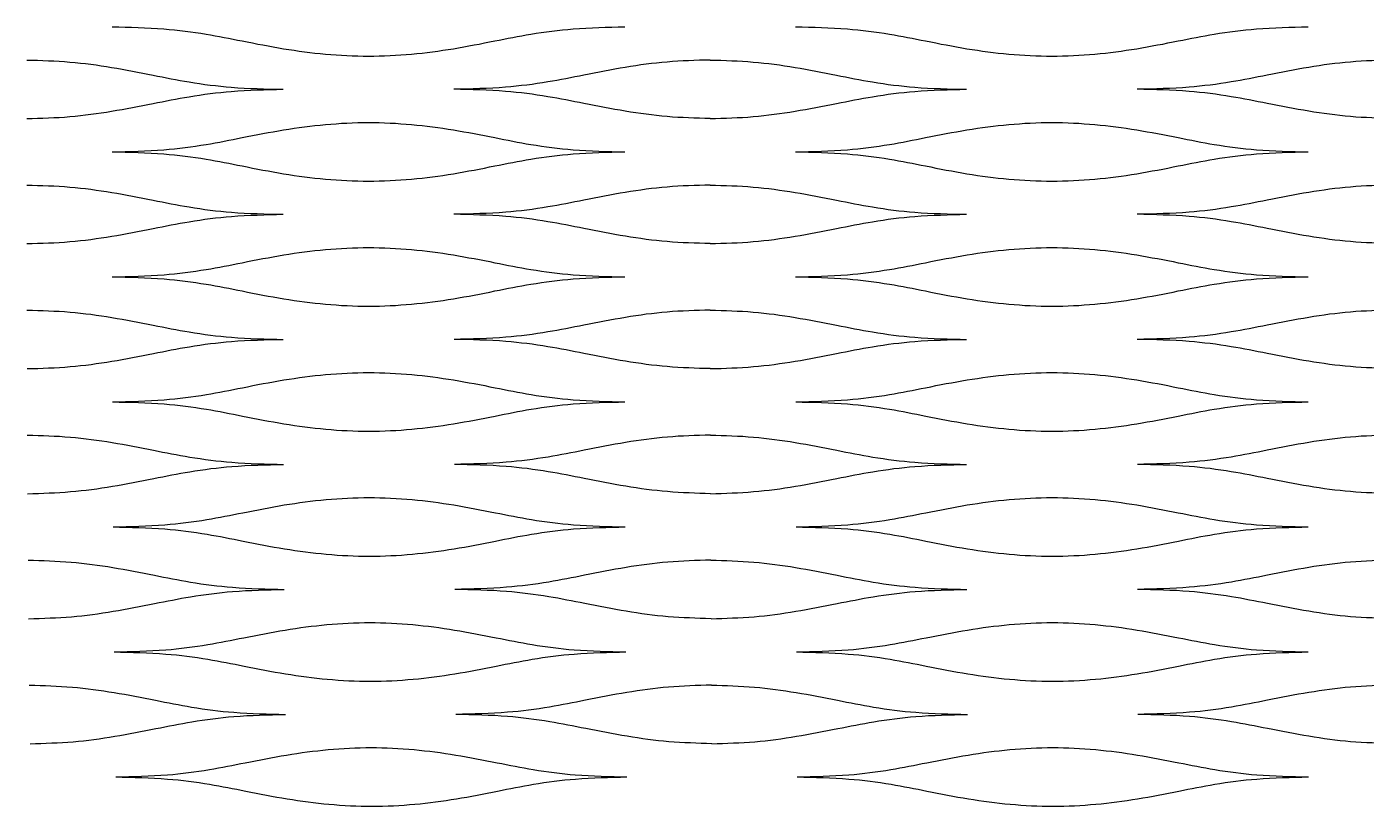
# Model space of a CAD drawing. Extents: x 191.9 to 275.8, y 88 to 112.
# Drawn here: x 191.86 to 233, y 88.02 to 111.95 of the extents above; entities that cross this region are included whole.
import ezdxf

# ---------------------------------------------------------------- set-up
doc = ezdxf.new("R2010")
doc.units = 0
doc.layers.add('Layer_1', color=7, linetype='CONTINUOUS')

msp = doc.modelspace()

# ---------------------------------------------------------------- linework, layer by layer
at = {"layer": 'Layer_1', "color": 1}
for points, knots in [([(194.48644, 111.954737), (195.016795, 111.943418), (195.982473, 111.922806), (197.314531, 111.752526), (198.53256, 111.508523), (199.747748, 111.268678), (201.042373, 111.098303), (202.357034, 111.032951), (203.671766, 111.0983), (204.966657, 111.268707), (206.18201, 111.50845), (207.400092, 111.752556), (208.732155, 111.922807), (209.697895, 111.943417), (210.228313, 111.954737)], [0, 0, 0, 0, 1.590425, 2.895866, 4.021607, 5.317019, 6.61099, 7.935434, 9.260075, 10.554257, 11.850071, 12.975626, 14.281065, 15.871679, 15.871679, 15.871679, 15.871679]), ([(215.475617, 111.954737), (216.006073, 111.94342), (216.971831, 111.922815), (218.303891, 111.752555), (219.521867, 111.508465), (220.737078, 111.2687), (222.031788, 111.098304), (223.346435, 111.03295), (224.661149, 111.098309), (225.956041, 111.268706), (227.171413, 111.508439), (228.389445, 111.752551), (229.721425, 111.922812), (230.687101, 111.943419), (231.217498, 111.954737)], [0, 0, 0, 0, 1.590727, 2.896108, 4.021601, 5.317214, 6.611255, 7.935692, 9.260226, 10.554472, 11.850327, 12.975826, 14.281138, 15.871689, 15.871689, 15.871689, 15.871689]), ([(191.862648, 110.934868), (192.30424, 110.922216), (193.177303, 110.897202), (194.472087, 110.71952), (195.687443, 110.481836), (196.905487, 110.237095), (198.237563, 110.06698), (199.203298, 110.046343), (199.73371, 110.035008)], [0, 0, 0, 0, 1.324464, 2.618569, 3.914333, 5.039924, 6.345369, 7.935966, 7.935966, 7.935966, 7.935966]), ([(212.851814, 110.934868), (212.410227, 110.922216), (211.537191, 110.897202), (210.24249, 110.719533), (209.027226, 110.481818), (207.809244, 110.237095), (206.477169, 110.066979), (205.511429, 110.046342), (204.981011, 110.035008)], [0, 0, 0, 0, 1.324449, 2.618488, 3.91408, 5.039653, 6.345097, 7.93571, 7.93571, 7.93571, 7.93571]), ([(212.851814, 110.934868), (213.293466, 110.922217), (214.166589, 110.897206), (215.461381, 110.719542), (216.676709, 110.4818), (217.894725, 110.237117), (219.226798, 110.066974), (220.192498, 110.046341), (220.722893, 110.035008)], [0, 0, 0, 0, 1.324643, 2.618751, 3.914347, 5.040049, 6.345439, 7.935984, 7.935984, 7.935984, 7.935984]), ([(233.841282, 110.934868), (233.399688, 110.922216), (232.526624, 110.897202), (231.231832, 110.719516), (230.016493, 110.481849), (228.79852, 110.237097), (227.466534, 110.066975), (226.500859, 110.046341), (225.970462, 110.035008)], [0, 0, 0, 0, 1.324467, 2.618575, 3.914358, 5.039864, 6.345175, 7.935726, 7.935726, 7.935726, 7.935726]), ([(191.862933, 109.13514), (192.304479, 109.147794), (193.177491, 109.172814), (194.472181, 109.350488), (195.687495, 109.588158), (196.905476, 109.833012), (198.237566, 110.003053), (199.203299, 110.02368), (199.73371, 110.035008)], [0, 0, 0, 0, 1.324325, 2.618418, 3.914051, 5.039653, 6.345095, 7.935691, 7.935691, 7.935691, 7.935691]), ([(212.852107, 109.13514), (212.410476, 109.14779), (211.537416, 109.172797), (210.242713, 109.350484), (209.02742, 109.588194), (207.809378, 109.832995), (206.477197, 110.003055), (205.511432, 110.02368), (204.981011, 110.035008)], [0, 0, 0, 0, 1.324582, 2.61856, 3.91409, 5.039872, 6.345386, 7.936009, 7.936009, 7.936009, 7.936009]), ([(212.852107, 109.13514), (213.293714, 109.147793), (214.166811, 109.172809), (215.461594, 109.350485), (216.676915, 109.588147), (217.894831, 109.83301), (219.226832, 110.003057), (220.192502, 110.023681), (220.722893, 110.035008)], [0, 0, 0, 0, 1.324508, 2.618673, 3.914326, 5.039851, 6.345167, 7.935701, 7.935701, 7.935701, 7.935701]), ([(233.841282, 109.13514), (233.399688, 109.147792), (232.526623, 109.172805), (231.231834, 109.350506), (230.016484, 109.588129), (228.798532, 109.833013), (227.46653, 110.003058), (226.500858, 110.023681), (225.970462, 110.035008)], [0, 0, 0, 0, 1.324467, 2.618575, 3.914358, 5.039876, 6.345184, 7.935733, 7.935733, 7.935733, 7.935733]), ([(194.48644, 108.115384), (195.016898, 108.126695), (195.982683, 108.147289), (197.314854, 108.317496), (198.532845, 108.561665), (199.748032, 108.801443), (201.04264, 108.971847), (202.357256, 109.037207), (203.671968, 108.971842), (204.966855, 108.801418), (206.182265, 108.561733), (207.400346, 108.317475), (208.732438, 108.147299), (209.698179, 108.126698), (210.228598, 108.115384)], [0, 0, 0, 0, 1.590735, 2.896191, 4.021903, 5.317311, 6.611274, 7.935694, 9.260233, 10.554479, 11.850329, 12.975922, 14.281366, 15.871984, 15.871984, 15.871984, 15.871984]), ([(215.475874, 108.115384), (216.006268, 108.126697), (216.971941, 108.147295), (218.303932, 108.317477), (219.521893, 108.561732), (220.737143, 108.801404), (222.031843, 108.971851), (223.346454, 109.037206), (224.661151, 108.971841), (225.956038, 108.801418), (227.17146, 108.561727), (228.389493, 108.317498), (229.721485, 108.14729), (230.687121, 108.126695), (231.217498, 108.115384)], [0, 0, 0, 0, 1.590545, 2.895857, 4.021355, 5.317079, 6.611064, 7.935445, 9.259979, 10.554227, 11.85008, 12.975707, 14.280959, 15.871451, 15.871451, 15.871451, 15.871451]), ([(194.48644, 108.115384), (195.016916, 108.104071), (195.982737, 108.083474), (197.31491, 107.913293), (198.532965, 107.669098), (199.748247, 107.429321), (201.042944, 107.258843), (202.357616, 107.193438), (203.67232, 107.258831), (204.967204, 107.429329), (206.182538, 107.669072), (207.400536, 107.913288), (208.73253, 108.083475), (209.698203, 108.104071), (210.228598, 108.115384)], [0, 0, 0, 0, 1.59079, 2.8963, 4.021901, 5.317564, 6.611665, 7.935988, 9.260655, 10.554845, 11.850643, 12.976155, 14.281465, 15.872011, 15.872011, 15.872011, 15.872011]), ([(215.475874, 108.115384), (216.006272, 108.104072), (216.971975, 108.083476), (218.304056, 107.913269), (219.522084, 107.669121), (220.737326, 107.429323), (222.031931, 107.258839), (223.346559, 107.193437), (224.66128, 107.258835), (225.956169, 107.429306), (227.171512, 107.669103), (228.389496, 107.913266), (229.721485, 108.08348), (230.687121, 108.104073), (231.217498, 108.115384)], [0, 0, 0, 0, 1.590556, 2.895942, 4.02164, 5.317227, 6.611201, 7.935457, 9.260183, 10.554435, 11.850113, 12.975737, 14.280987, 15.871479, 15.871479, 15.871479, 15.871479]), ([(191.863749, 107.095514), (192.305299, 107.082858), (193.178342, 107.057835), (194.473137, 106.880148), (195.688511, 106.642308), (196.906594, 106.397644), (198.23868, 106.227605), (199.204419, 106.206984), (199.734836, 106.195657)], [0, 0, 0, 0, 1.32434, 2.618513, 3.914358, 5.039941, 6.345383, 7.935996, 7.935996, 7.935996, 7.935996]), ([(212.852364, 107.095514), (212.410826, 107.082858), (211.537844, 107.057836), (210.243231, 106.880176), (209.028068, 106.642272), (207.81017, 106.397654), (206.478179, 106.227599), (205.512508, 106.206981), (204.982115, 106.195657)], [0, 0, 0, 0, 1.324304, 2.618331, 3.913802, 5.039319, 6.344628, 7.935168, 7.935168, 7.935168, 7.935168]), ([(212.852364, 107.095514), (213.294019, 107.082862), (214.167146, 107.057849), (215.461953, 106.88017), (216.677255, 106.642266), (217.895285, 106.397668), (219.227354, 106.227599), (220.193048, 106.206981), (220.723443, 106.195657)], [0, 0, 0, 0, 1.324651, 2.618765, 3.914388, 5.040075, 6.345444, 7.93599, 7.93599, 7.93599, 7.93599]), ([(233.841282, 107.095514), (233.399692, 107.082861), (232.526654, 107.057844), (231.23194, 106.880165), (230.016666, 106.642265), (228.798637, 106.397667), (227.466561, 106.227599), (226.500862, 106.206981), (225.970462, 106.195657)], [0, 0, 0, 0, 1.324457, 2.618499, 3.914109, 5.039798, 6.345172, 7.935732, 7.935732, 7.935732, 7.935732]), ([(191.864852, 105.295789), (192.306437, 105.308442), (193.179446, 105.333458), (194.474062, 105.511132), (195.689164, 105.748991), (196.906959, 105.993655), (198.238858, 106.163718), (199.204465, 106.184334), (199.734836, 106.195657)], [0, 0, 0, 0, 1.324443, 2.618411, 3.913819, 5.039252, 6.344434, 7.934908, 7.934908, 7.934908, 7.934908]), ([(212.853211, 105.295789), (212.411596, 105.308444), (211.538489, 105.333464), (210.243689, 105.511136), (209.028338, 105.748999), (207.810292, 105.993642), (206.478209, 106.163713), (205.512511, 106.184332), (204.982115, 106.195657)], [0, 0, 0, 0, 1.324533, 2.618707, 3.914366, 5.040077, 6.345457, 7.936007, 7.936007, 7.936007, 7.936007]), ([(212.853211, 105.295789), (213.294771, 105.308442), (214.167736, 105.333456), (215.462341, 105.51115), (216.677492, 105.748987), (217.895394, 105.993658), (219.227383, 106.163713), (220.193051, 106.184332), (220.723443, 106.195657)], [0, 0, 0, 0, 1.324368, 2.618276, 3.913798, 5.039312, 6.344615, 7.935152, 7.935152, 7.935152, 7.935152]), ([(233.841282, 105.295789), (233.399692, 105.308442), (232.526653, 105.333459), (231.231944, 105.511146), (230.016701, 105.748983), (228.798708, 105.993666), (227.466625, 106.163708), (226.500883, 106.184331), (225.970462, 106.195657)], [0, 0, 0, 0, 1.324457, 2.618498, 3.914105, 5.03967, 6.34511, 7.935735, 7.935735, 7.935735, 7.935735]), ([(194.48892, 104.276032), (195.019313, 104.287345), (195.984981, 104.307941), (197.316965, 104.478133), (198.534803, 104.722336), (199.749859, 104.962082), (201.044384, 105.132503), (202.358901, 105.19785), (203.67357, 105.132507), (204.968471, 104.962159), (206.183897, 104.722373), (207.40197, 104.478132), (208.733963, 104.307949), (209.699618, 104.287347), (210.229975, 104.276032)], [0, 0, 0, 0, 1.590539, 2.895841, 4.021338, 5.316682, 6.610521, 7.934891, 9.259301, 10.553604, 11.849531, 12.975092, 14.28046, 15.870894, 15.870894, 15.870894, 15.870894]), ([(215.476994, 104.276032), (216.007361, 104.287344), (216.972961, 104.307938), (218.304853, 104.478133), (219.522681, 104.722367), (220.737809, 104.962066), (222.03242, 105.132503), (223.346983, 105.197847), (224.661611, 105.132521), (225.956419, 104.962154), (227.171716, 104.722365), (228.389709, 104.478133), (229.721703, 104.307942), (230.687377, 104.287345), (231.217772, 104.276032)], [0, 0, 0, 0, 1.590462, 2.895637, 4.021064, 5.316593, 6.610503, 7.934881, 9.259351, 10.55346, 11.849252, 12.974761, 14.280075, 15.870621, 15.870621, 15.870621, 15.870621]), ([(194.48892, 104.276032), (195.019363, 104.264717), (195.98519, 104.244113), (197.317445, 104.073937), (198.535681, 103.829739), (199.751159, 103.590102), (201.045951, 103.419615), (202.360559, 103.354211), (203.675077, 103.419573), (204.969684, 103.590007), (206.184703, 103.829704), (207.402391, 104.073965), (208.734115, 104.24412), (209.699648, 104.264718), (210.229975, 104.276032)], [0, 0, 0, 0, 1.59069, 2.89632, 4.022143, 5.317999, 6.612185, 7.936526, 9.260896, 10.554806, 11.850331, 12.97544, 14.280537, 15.870879, 15.870879, 15.870879, 15.870879]), ([(215.476994, 104.276032), (216.007389, 104.26472), (216.973085, 104.244122), (218.305162, 104.073926), (219.523182, 103.829755), (220.738446, 103.590094), (222.033041, 103.419609), (223.347572, 103.35421), (224.662126, 103.419579), (225.956834, 103.589996), (227.172027, 103.829741), (228.389894, 104.073933), (229.721794, 104.244128), (230.687401, 104.264721), (231.217772, 104.276032)], [0, 0, 0, 0, 1.590544, 2.895926, 4.021622, 5.317202, 6.611172, 7.935416, 9.259866, 10.553909, 11.849512, 12.974947, 14.28013, 15.870604, 15.870604, 15.870604, 15.870604]), ([(191.867892, 103.256285), (192.30944, 103.24363), (193.182504, 103.218608), (194.477389, 103.040911), (195.692932, 102.803132), (196.911124, 102.558356), (198.243214, 102.388379), (199.208885, 102.367763), (199.739239, 102.356442)], [0, 0, 0, 0, 1.324332, 2.618577, 3.914633, 5.040398, 6.34583, 7.936253, 7.936253, 7.936253, 7.936253]), ([(212.854588, 103.256285), (212.413091, 103.243633), (211.540233, 103.21862), (210.245795, 103.040935), (209.030859, 102.803128), (207.81327, 102.558336), (206.481545, 102.38836), (205.516039, 102.367758), (204.985696, 102.356442)], [0, 0, 0, 0, 1.324178, 2.617956, 3.913298, 5.03847, 6.343439, 7.933828, 7.933828, 7.933828, 7.933828]), ([(212.854588, 103.256285), (213.296117, 103.243632), (214.169119, 103.218614), (215.463909, 103.040902), (216.679296, 102.803158), (217.897317, 102.558337), (219.229315, 102.388371), (220.194981, 102.367761), (220.725373, 102.356442)], [0, 0, 0, 0, 1.324275, 2.618387, 3.914359, 5.039861, 6.34516, 7.9357, 7.9357, 7.9357, 7.9357]), ([(233.841282, 103.256285), (233.399759, 103.243632), (232.526811, 103.218615), (231.232192, 103.04093), (230.017014, 102.803124), (228.799202, 102.558351), (227.467385, 102.388368), (226.501871, 102.36776), (225.971566, 102.356442)], [0, 0, 0, 0, 1.324255, 2.618229, 3.913834, 5.039259, 6.344363, 7.934641, 7.934641, 7.934641, 7.934641]), ([(191.871484, 101.456573), (192.312946, 101.469219), (193.185695, 101.494218), (194.479948, 101.67183), (195.694619, 101.909798), (196.912046, 102.154362), (198.243567, 102.324489), (199.208964, 102.345113), (199.739239, 102.356442)], [0, 0, 0, 0, 1.324074, 2.617631, 3.912705, 5.037676, 6.342515, 7.932698, 7.932698, 7.932698, 7.932698]), ([(212.856499, 101.456573), (212.414954, 101.469223), (211.541941, 101.494233), (210.247218, 101.671831), (209.03192, 101.909825), (207.813853, 102.154332), (206.481793, 102.324484), (205.516094, 102.345112), (204.985696, 102.356442)], [0, 0, 0, 0, 1.324325, 2.618425, 3.914101, 5.039785, 6.345163, 7.935714, 7.935714, 7.935714, 7.935714]), ([(212.856499, 101.456573), (213.297949, 101.469222), (214.170751, 101.494231), (215.465107, 101.67182), (216.679978, 101.909819), (217.897638, 102.154354), (219.22943, 102.324489), (220.195007, 102.345113), (220.725373, 102.356442)], [0, 0, 0, 0, 1.32404, 2.617794, 3.913003, 5.038245, 6.343351, 7.933808, 7.933808, 7.933808, 7.933808]), ([(233.841282, 101.456573), (233.399782, 101.46922), (232.526903, 101.494225), (231.232369, 101.671843), (230.017272, 101.909816), (228.799369, 102.154341), (227.467483, 102.32448), (226.501896, 102.345111), (225.971566, 102.356442)], [0, 0, 0, 0, 1.324186, 2.618025, 3.913547, 5.039043, 6.344288, 7.934637, 7.934637, 7.934637, 7.934637]), ([(194.496631, 100.436825), (195.026841, 100.448135), (195.992171, 100.468726), (197.32369, 100.638927), (198.541064, 100.882908), (199.755611, 101.122774), (201.049682, 101.29315), (202.363979, 101.358501), (203.678506, 101.29314), (204.973303, 101.122717), (206.188666, 100.882997), (207.40672, 100.638831), (208.738714, 100.468717), (209.704326, 100.448132), (210.234663, 100.436825)], [0, 0, 0, 0, 1.589991, 2.894821, 4.019969, 5.314644, 6.608069, 7.932144, 9.256609, 10.550722, 11.846508, 12.972179, 14.277478, 15.867851, 15.867851, 15.867851, 15.867851]), ([(215.480302, 100.436825), (216.010602, 100.448136), (216.976086, 100.468728), (218.30779, 100.638912), (219.525379, 100.882945), (220.740143, 101.122745), (222.034394, 101.293148), (223.348718, 101.3585), (224.66318, 101.293145), (225.957877, 101.122707), (227.173089, 100.883024), (228.390932, 100.638825), (229.722649, 100.468718), (230.688071, 100.448132), (231.218308, 100.436825)], [0, 0, 0, 0, 1.590261, 2.895287, 4.020511, 5.315572, 6.609141, 7.933236, 9.257616, 10.551596, 11.84731, 12.972721, 14.27775, 15.867824, 15.867824, 15.867824, 15.867824]), ([(194.496631, 100.436825), (195.026995, 100.425498), (195.992818, 100.40487), (197.325166, 100.234601), (198.543645, 99.990418), (199.759246, 99.750705), (201.053951, 99.580359), (202.368275, 99.515018), (203.682331, 99.580322), (204.976308, 99.750649), (206.190697, 99.990409), (207.40781, 100.234625), (208.739159, 100.404914), (209.704429, 100.425511), (210.234663, 100.436825)], [0, 0, 0, 0, 1.590455, 2.896304, 4.02246, 5.318476, 6.61257, 7.936524, 9.260524, 10.553805, 11.848403, 12.973245, 14.277825, 15.867886, 15.867886, 15.867886, 15.867886]), ([(215.480302, 100.436825), (216.010655, 100.425503), (216.976306, 100.404888), (218.308284, 100.234624), (219.526237, 99.990389), (220.741395, 99.750694), (222.035828, 99.580349), (223.350065, 99.515019), (224.664244, 99.580331), (225.958594, 99.750682), (227.173469, 99.990381), (228.391062, 100.234624), (229.722673, 100.404894), (230.688073, 100.425505), (231.218308, 100.436825)], [0, 0, 0, 0, 1.59042, 2.895791, 4.021349, 5.316922, 6.610739, 7.934601, 9.258707, 10.552345, 11.847606, 12.972825, 14.277794, 15.86786, 15.86786, 15.86786, 15.86786]), ([(191.878365, 99.416931), (192.319879, 99.404273), (193.192949, 99.379244), (194.487917, 99.201556), (195.703631, 98.963757), (196.921962, 98.719121), (198.253948, 98.549051), (199.21948, 98.52842), (199.749712, 98.51709)], [0, 0, 0, 0, 1.324231, 2.618596, 3.914879, 5.040809, 6.346181, 7.93624, 7.93624, 7.93624, 7.93624]), ([(212.859806, 99.416931), (212.418437, 99.40428), (211.545916, 99.379272), (210.25212, 99.201626), (209.037919, 98.963715), (207.821014, 98.71908), (206.489949, 98.549023), (205.5249, 98.528412), (204.994809, 98.51709)], [0, 0, 0, 0, 1.323795, 2.616945, 3.911363, 5.035982, 6.340332, 7.929964, 7.929964, 7.929964, 7.929964]), ([(212.859806, 99.416931), (213.301329, 99.404277), (214.174277, 99.379259), (215.468898, 99.201589), (216.68412, 98.963722), (217.901993, 98.719121), (219.233692, 98.549039), (220.199053, 98.528416), (220.729231, 98.51709)], [0, 0, 0, 0, 1.324256, 2.61823, 3.913833, 5.039422, 6.344447, 7.934341, 7.934341, 7.934341, 7.934341]), ([(233.841282, 99.416931), (233.399855, 99.404277), (232.527141, 99.379262), (231.23298, 99.201616), (230.018306, 98.96371), (228.800944, 98.7191), (227.46951, 98.549025), (226.504249, 98.528412), (225.974063, 98.51709)], [0, 0, 0, 0, 1.32397, 2.617524, 3.912452, 5.037545, 6.342244, 7.932161, 7.932161, 7.932161, 7.932161]), ([(191.886634, 97.617231), (192.327928, 97.62988), (193.200217, 97.654884), (194.493646, 97.832568), (195.707369, 98.070626), (196.923918, 98.31513), (198.254712, 98.485169), (199.219646, 98.505772), (199.749712, 98.51709)], [0, 0, 0, 0, 1.323568, 2.616249, 3.910277, 5.034434, 6.338512, 7.928068, 7.928068, 7.928068, 7.928068]), ([(212.863958, 97.617231), (212.422582, 97.629888), (211.549845, 97.654917), (210.255403, 97.832629), (209.040255, 98.070611), (207.822278, 98.315091), (206.490494, 98.485137), (205.525029, 98.505763), (204.994809, 98.51709)], [0, 0, 0, 0, 1.323817, 2.617595, 3.913314, 5.038834, 6.344048, 7.934067, 7.934067, 7.934067, 7.934067]), ([(212.863958, 97.617231), (213.305263, 97.629885), (214.177722, 97.654904), (215.471517, 97.832578), (216.685775, 98.070629), (217.902838, 98.315111), (219.233991, 98.485159), (220.199113, 98.505769), (220.729231, 98.51709)], [0, 0, 0, 0, 1.323605, 2.61676, 3.911366, 5.03604, 6.340522, 7.930238, 7.930238, 7.930238, 7.930238]), ([(233.841282, 97.617231), (233.39994, 97.629887), (232.527357, 97.65491), (231.233283, 97.832595), (230.018617, 98.070639), (228.801116, 98.315091), (227.469601, 98.485157), (226.504273, 98.505769), (225.974063, 98.51709)], [0, 0, 0, 0, 1.323712, 2.617137, 3.9122, 5.037346, 6.342172, 7.932161, 7.932161, 7.932161, 7.932161]), ([(194.513451, 96.597336), (195.043404, 96.608649), (196.008116, 96.629245), (197.338631, 96.799519), (198.554967, 97.043799), (199.768657, 97.283491), (201.061995, 97.453851), (202.375656, 97.519106), (203.689798, 97.453904), (204.984491, 97.283465), (206.199814, 97.043832), (207.41768, 96.799559), (208.749203, 96.629276), (209.714455, 96.608659), (210.244566, 96.597336)], [0, 0, 0, 0, 1.589216, 2.892968, 4.016987, 5.310986, 6.603596, 7.926971, 9.251041, 10.545074, 11.84103, 12.966444, 14.271342, 15.861034, 15.861034, 15.861034, 15.861034]), ([(215.488294, 96.597336), (216.018303, 96.608652), (216.983229, 96.629253), (218.314192, 96.799559), (219.531065, 97.043742), (220.745215, 97.283499), (222.038831, 97.453837), (223.352594, 97.519107), (224.666575, 97.453918), (225.960827, 97.28349), (227.175587, 97.043815), (228.392959, 96.799537), (229.724202, 96.62927), (230.689329, 96.608657), (231.219409, 96.597336)], [0, 0, 0, 0, 1.589385, 2.893608, 4.01834, 5.312685, 6.605625, 7.929141, 9.25305, 10.54662, 11.841876, 12.966819, 14.271437, 15.861036, 15.861036, 15.861036, 15.861036]), ([(194.513451, 96.597336), (195.043669, 96.58602), (196.009292, 96.565412), (197.341557, 96.395271), (198.560128, 96.15104), (199.775885, 95.911503), (201.070481, 95.741162), (202.384346, 95.675813), (203.69761, 95.741098), (204.990483, 95.911413), (206.203694, 96.150996), (207.419605, 96.395383), (208.749969, 96.565463), (209.714622, 96.586035), (210.244566, 96.597336)], [0, 0, 0, 0, 1.590016, 2.89571, 4.022165, 5.318329, 6.612336, 7.935915, 9.259004, 10.55119, 11.844505, 12.96816, 14.271763, 15.860957, 15.860957, 15.860957, 15.860957]), ([(215.488294, 96.597336), (216.018427, 96.586025), (216.983737, 96.565429), (218.315363, 96.395313), (219.532971, 96.15104), (220.747772, 95.911458), (222.041747, 95.741134), (223.355453, 95.675814), (224.669025, 95.741119), (225.962619, 95.911459), (227.176762, 96.150963), (228.393541, 96.39536), (229.724448, 96.565446), (230.689384, 96.58603), (231.219409, 96.597336)], [0, 0, 0, 0, 1.58976, 2.894771, 4.02024, 5.315265, 6.608606, 7.932125, 9.255458, 10.548388, 11.842881, 12.967313, 14.271522, 15.860959, 15.860959, 15.860959, 15.860959]), ([(191.900406, 95.577588), (192.341814, 95.564934), (193.214749, 95.539909), (194.509544, 95.362314), (195.725261, 95.124523), (196.943597, 94.8799), (198.275389, 94.70974), (199.24066, 94.689086), (199.770659, 94.677745)], [0, 0, 0, 0, 1.323913, 2.618193, 3.914329, 5.040493, 6.34579, 7.935145, 7.935145, 7.935145, 7.935145]), ([(212.87085, 95.577588), (212.429737, 95.564949), (211.557835, 95.539968), (210.265042, 95.362373), (209.051963, 95.124552), (207.836246, 94.879803), (206.506279, 94.709681), (205.541937, 94.689069), (205.012171, 94.677745)], [0, 0, 0, 0, 1.323023, 2.615086, 3.908361, 5.031848, 6.335048, 7.923704, 7.923704, 7.923704, 7.923704]), ([(212.87085, 95.577588), (213.312148, 95.564939), (214.184731, 95.539928), (215.478886, 95.362322), (216.693776, 95.124543), (217.911269, 94.879872), (219.242414, 94.709721), (220.207332, 94.68908), (220.737224, 94.677745)], [0, 0, 0, 0, 1.323583, 2.617133, 3.912428, 5.037721, 6.342275, 7.93131, 7.93131, 7.93131, 7.93131]), ([(233.841282, 95.577588), (233.400065, 95.564944), (232.527815, 95.539947), (231.234385, 95.362366), (230.020468, 95.124527), (228.803894, 94.879834), (227.473377, 94.709713), (226.508788, 94.689078), (225.979022, 94.677745)], [0, 0, 0, 0, 1.323337, 2.616134, 3.910251, 5.034643, 6.338584, 7.927243, 7.927243, 7.927243, 7.927243]), ([(191.916123, 93.778162), (192.356991, 93.790796), (193.228327, 93.815768), (194.520198, 93.993333), (195.732344, 94.231248), (196.947357, 94.475889), (198.276886, 94.645846), (199.24099, 94.666434), (199.770659, 94.677745)], [0, 0, 0, 0, 1.32229, 2.613385, 3.905597, 5.028425, 6.331207, 7.919572, 7.919572, 7.919572, 7.919572]), ([(212.878549, 93.778162), (212.437465, 93.790812), (211.56519, 93.81583), (210.271316, 93.993432), (209.056446, 94.231231), (207.838744, 94.475804), (206.507309, 94.645797), (205.542174, 94.66642), (205.012171, 94.677745)], [0, 0, 0, 0, 1.32294, 2.616212, 3.911589, 5.037035, 6.341908, 7.931278, 7.931278, 7.931278, 7.931278]), ([(212.878549, 93.778162), (213.319567, 93.7908), (214.191306, 93.815781), (215.483914, 93.993352), (216.696984, 94.231266), (217.912905, 94.475844), (219.243063, 94.645831), (220.207474, 94.66643), (220.737224, 94.677745)], [0, 0, 0, 0, 1.322743, 2.614598, 3.907795, 5.031599, 6.335055, 7.923666, 7.923666, 7.923666, 7.923666]), ([(233.841282, 93.778162), (233.400238, 93.790805), (232.528245, 93.815803), (231.234999, 93.993405), (230.021044, 94.231224), (228.804249, 94.475841), (227.473546, 94.645801), (226.508833, 94.666421), (225.979022, 94.677745)], [0, 0, 0, 0, 1.32282, 2.615361, 3.909716, 5.034229, 6.338411, 7.927206, 7.927206, 7.927206, 7.927206]), ([(194.544577, 92.758123), (195.074068, 92.769437), (196.03784, 92.79003), (197.36691, 92.960278), (198.581607, 93.204799), (199.793736, 93.44432), (201.085601, 93.614656), (202.39812, 93.679924), (203.711445, 93.614585), (205.005589, 93.444242), (206.220575, 93.204818), (207.438005, 92.960368), (208.768891, 92.790091), (209.733588, 92.769455), (210.263308, 92.758123)], [0, 0, 0, 0, 1.58783, 2.890152, 4.012651, 5.304914, 6.596082, 7.918252, 9.241531, 10.535134, 11.830659, 12.955817, 14.260226, 15.848749, 15.848749, 15.848749, 15.848749]), ([(215.502885, 92.758123), (216.032464, 92.769441), (216.996553, 92.790045), (218.326262, 92.960322), (219.541861, 93.20478), (220.754879, 93.444295), (222.04738, 93.614635), (223.360162, 93.679923), (224.673261, 93.614617), (225.966678, 93.444285), (227.180672, 93.204788), (228.39717, 92.960345), (229.727506, 92.790065), (230.691937, 92.769447), (231.221616, 92.758123)], [0, 0, 0, 0, 1.588097, 2.891101, 4.014572, 5.307804, 6.599645, 7.922073, 9.245216, 10.53801, 11.832304, 12.956622, 14.260354, 15.848752, 15.848752, 15.848752, 15.848752]), ([(194.544577, 92.758123), (195.07452, 92.746802), (196.039839, 92.726179), (197.371823, 92.556048), (198.59046, 92.311998), (199.806142, 92.072338), (201.10037, 91.901978), (202.413363, 91.836598), (203.725238, 91.901864), (205.016293, 92.072184), (206.227548, 92.31198), (207.44166, 92.556196), (208.770365, 92.726268), (209.733916, 92.746827), (210.263308, 92.758123)], [0, 0, 0, 0, 1.589192, 2.894798, 4.021335, 5.3176, 6.611271, 7.933998, 9.255665, 10.545955, 11.837164, 12.959183, 14.261137, 15.848672, 15.848672, 15.848672, 15.848672]), ([(215.502885, 92.758123), (216.032648, 92.746812), (216.997361, 92.726215), (218.328251, 92.556084), (219.545374, 92.312002), (220.759558, 92.072293), (222.052604, 91.901946), (223.365132, 91.836597), (224.677352, 91.901903), (225.969585, 92.072249), (227.182419, 92.311962), (228.398079, 92.556145), (229.727874, 92.726244), (230.692018, 92.746821), (231.221616, 92.758123)], [0, 0, 0, 0, 1.588651, 2.892978, 4.018064, 5.312621, 6.60507, 7.927191, 9.249283, 10.540795, 11.83389, 12.957403, 14.260514, 15.848669, 15.848669, 15.848669, 15.848669]), ([(191.940084, 91.738511), (192.381175, 91.725843), (193.253727, 91.700783), (194.548228, 91.523086), (195.763981, 91.285529), (196.982158, 91.040882), (198.313211, 90.870792), (199.277793, 90.850131), (199.807314, 90.838789)], [0, 0, 0, 0, 1.322965, 2.617043, 3.913511, 5.039524, 6.344183, 7.932108, 7.932108, 7.932108, 7.932108]), ([(212.890693, 91.738511), (212.450074, 91.725867), (211.579236, 91.700878), (210.288198, 91.523228), (209.07705, 91.285538), (207.863397, 91.040711), (206.535521, 90.870712), (205.572597, 90.850108), (205.043583, 90.838789)], [0, 0, 0, 0, 1.32154, 2.61189, 3.903161, 5.024611, 6.325818, 7.912219, 7.912219, 7.912219, 7.912219]), ([(212.890693, 91.738511), (213.331615, 91.725851), (214.203568, 91.700815), (215.496882, 91.523134), (216.711119, 91.285511), (217.927834, 91.040843), (219.25788, 90.87076), (220.221919, 90.850122), (220.751281, 90.838789)], [0, 0, 0, 0, 1.322456, 2.615244, 3.90996, 5.034588, 6.338095, 7.925542, 7.925542, 7.925542, 7.925542]), ([(233.841282, 91.738511), (233.4005, 91.725858), (232.52907, 91.700845), (231.23685, 91.523183), (230.02415, 91.285539), (228.80899, 91.040766), (227.480024, 90.870734), (226.516511, 90.850114), (225.987291, 90.838789)], [0, 0, 0, 0, 1.322032, 2.613669, 3.906692, 5.029647, 6.332003, 7.919022, 7.919022, 7.919022, 7.919022]), ([(191.966819, 89.93907), (192.407032, 89.951708), (193.276902, 89.97668), (194.566381, 90.154334), (195.775989, 90.392142), (196.988463, 90.6369), (198.315704, 90.806894), (199.278341, 90.827478), (199.807314, 90.838789)], [0, 0, 0, 0, 1.320323, 2.608982, 3.898515, 5.01893, 6.319399, 7.905674, 7.905674, 7.905674, 7.905674]), ([(212.90418, 89.93907), (212.463451, 89.95173), (211.591824, 89.976766), (210.298799, 90.154493), (209.084557, 90.392126), (207.867528, 90.636744), (206.537198, 90.806796), (205.572974, 90.82745), (205.043583, 90.838789)], [0, 0, 0, 0, 1.321875, 2.614264, 3.909123, 5.034033, 6.338008, 7.925543, 7.925543, 7.925543, 7.925543]), ([(212.90418, 89.93907), (213.344493, 89.951718), (214.214867, 89.976718), (215.505439, 90.154385), (216.716594, 90.392149), (217.930616, 90.636843), (219.258944, 90.806863), (220.222146, 90.827469), (220.751281, 90.838789)], [0, 0, 0, 0, 1.320624, 2.6105, 3.901782, 5.023761, 6.325438, 7.912202, 7.912202, 7.912202, 7.912202]), ([(233.841282, 89.93907), (233.400759, 89.951724), (232.529769, 89.976742), (231.238012, 90.154429), (230.025334, 90.392161), (228.809781, 90.636787), (227.480363, 90.806832), (226.51659, 90.82746), (225.987291, 90.838789)], [0, 0, 0, 0, 1.321254, 2.612351, 3.905323, 5.02886, 6.331756, 7.919013, 7.919013, 7.919013, 7.919013]), ([(194.598338, 88.919449), (195.126914, 88.930741), (196.088899, 88.951291), (197.415394, 89.121382), (198.627449, 89.36562), (199.836876, 89.605444), (201.126277, 89.775828), (202.436935, 89.841123), (203.7489, 89.775716), (205.042043, 89.605306), (206.25621, 89.365643), (207.472875, 89.12153), (208.802556, 88.951386), (209.766223, 88.930768), (210.295287, 88.919449)], [0, 0, 0, 0, 1.585085, 2.884787, 4.004927, 5.294231, 6.582941, 7.90319, 9.225259, 10.517919, 11.812639, 12.937275, 14.240562, 15.827115, 15.827115, 15.827115, 15.827115]), ([(215.52769, 88.919449), (216.056538, 88.930746), (217.019209, 88.95131), (218.346898, 89.121432), (219.560476, 89.365611), (220.771416, 89.605403), (222.062002, 89.775796), (223.373065, 89.841123), (224.684621, 89.775749), (225.976568, 89.605348), (227.189206, 89.365652), (228.404364, 89.121471), (229.73305, 88.95135), (230.696233, 88.930758), (231.225197, 88.919449)], [0, 0, 0, 0, 1.585904, 2.886845, 4.008507, 5.299497, 6.589434, 7.910312, 9.231751, 10.523176, 11.816186, 12.939286, 14.241421, 15.827673, 15.827673, 15.827673, 15.827673]), ([(194.598338, 88.919449), (195.127658, 88.908102), (196.092164, 88.887426), (197.423282, 88.717132), (198.641712, 88.473203), (199.857135, 88.233711), (201.150531, 88.063344), (202.461867, 87.997923), (203.771343, 88.063161), (205.059454, 88.233468), (206.267687, 88.473198), (207.478889, 88.717372), (208.804924, 88.887576), (209.766745, 88.908146), (210.295287, 88.919449)], [0, 0, 0, 0, 1.587323, 2.892356, 4.018834, 5.315061, 6.607974, 7.929039, 9.248162, 10.53545, 11.823436, 12.942746, 14.242053, 15.827034, 15.827034, 15.827034, 15.827034]), ([(215.52769, 88.919449), (216.056855, 88.908121), (217.020584, 88.887491), (218.35016, 88.7172), (219.566184, 88.473236), (220.779151, 88.233617), (222.070727, 88.063278), (223.381414, 87.997923), (224.691538, 88.063228), (225.98147, 88.233561), (227.192183, 88.473176), (228.405828, 88.717296), (229.733589, 88.887532), (230.696347, 88.908133), (231.225197, 88.919449)], [0, 0, 0, 0, 1.586854, 2.89002, 4.014219, 5.30753, 6.598481, 7.918973, 9.238668, 10.527918, 11.81882, 12.940487, 14.241682, 15.82759, 15.82759, 15.82759, 15.82759])]:
    msp.add_open_spline(points, degree=3, knots=knots, dxfattribs=at)

doc.saveas('drawing.dxf')
